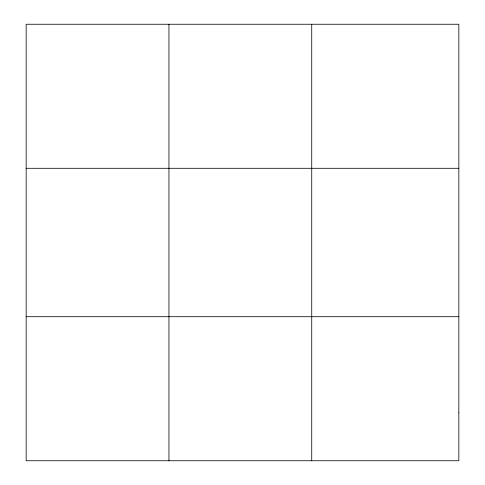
<?xml version="1.0" encoding="UTF-8"?>
<svg xmlns="http://www.w3.org/2000/svg" width="485" height="485" viewBox="0 0 485 485"><rect width="100%" height="100%" fill="white"/><g stroke="black" fill="none" stroke-linecap="round" stroke-linejoin="round"><path stroke-width="0.73" d="M168.944 24.25L168.944 460.75M311.728 24.25L311.728 460.75M26.16 168.295L458.84 168.295M26.16 316.705L458.84 316.705M458.84 412.735L458.84 460.75L26.16 460.75L26.16 24.25L458.84 24.25L458.84 412.735"/></g></svg>
